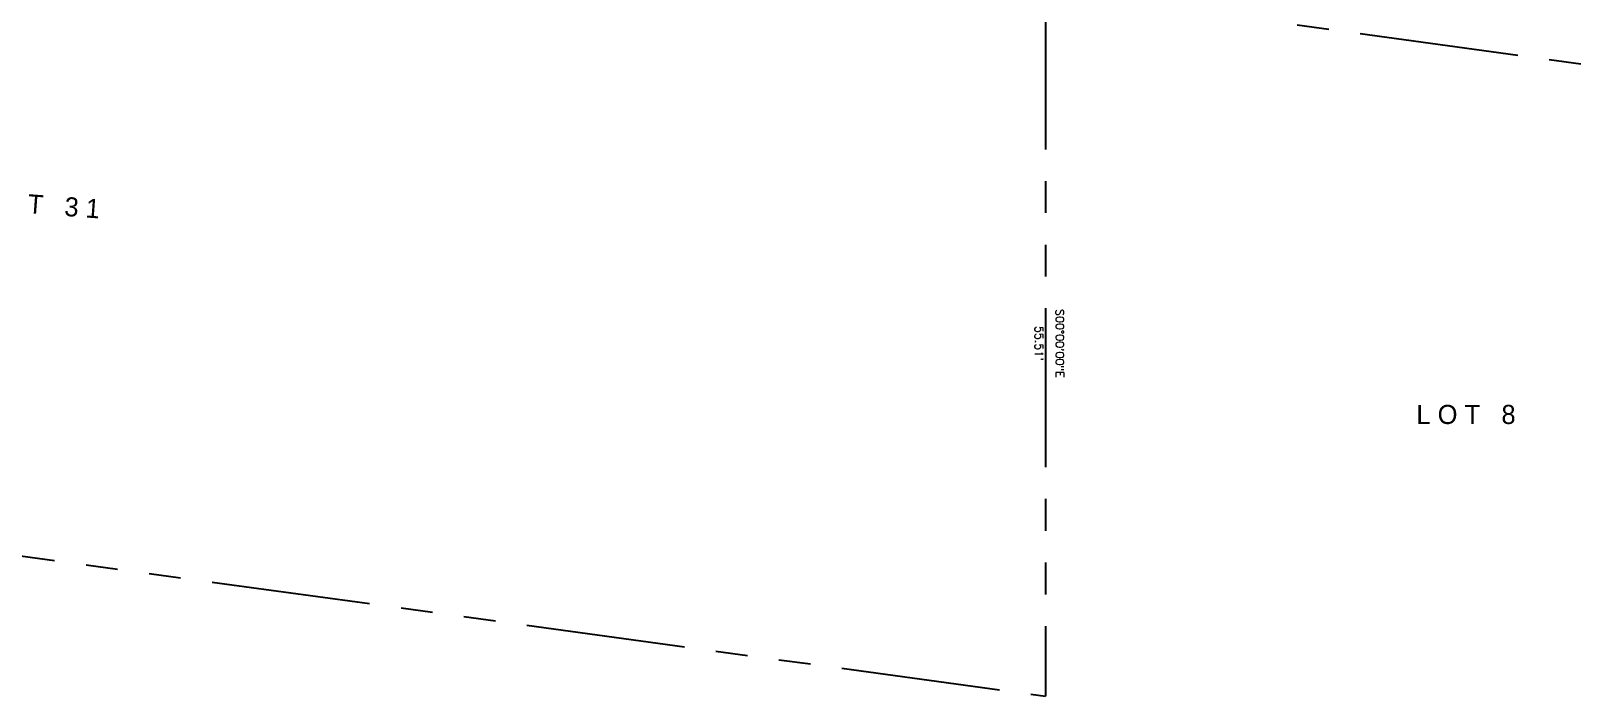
# Model space of a CAD drawing. Extents: x 3812 to 5524, y 4309 to 5867.
# Drawn here: x 4920.2 to 5041.4, y 4843.6 to 4895.9 of the extents above; entities that cross this region are included whole.
import ezdxf
from ezdxf.enums import TextEntityAlignment as Align

# ---------------------------------------------------------------- set-up
doc = ezdxf.new("R2010")
doc.units = 0
doc.header["$LTSCALE"] = 10
doc.header["$MEASUREMENT"] = 0
doc.linetypes.add('PHANTOM', pattern=[2.5, 1.25, -0.25, 0.25, -0.25, 0.25, -0.25])
for name, color, linetype in [('BNDRY-REC', 4, 'PHANTOM'), ('LEGEND', 7, 'CONTINUOUS'), ('PLT_ANNO_TXT', 120, 'CONTINUOUS')]:
    doc.layers.add(name, color=color, linetype=linetype)
doc.styles.add('L80', font='simplex.shx', dxfattribs={"height": 0.8})
doc.styles.add('SHADOW', font='SHADOW2.SHX')

msp = doc.modelspace()

# ---------------------------------------------------------------- linework, layer by layer
at = {"layer": 'BNDRY-REC'}
for p, q in [((5000, 4899.06), (5135.04, 4880.56)), ((5000, 4899.06), (5000, 4843.55)), ((4860.15, 4862.71), (5000, 4843.55))]:
    msp.add_line(p, q, dxfattribs=at)

# ---------------------------------------------------------------- texts
at = {"layer": 'LEGEND', "style": 'SHADOW'}
msp.add_text('L O T   3 1', height=1.5, rotation=355.7839, dxfattribs=at).set_placement((4916.13, 4881.82))
msp.add_text('L O T   8', height=1.5, dxfattribs=at).set_placement((5029.18, 4864.96))
at = {"layer": 'PLT_ANNO_TXT', "style": 'L80'}
for s, p in [('S00%%d00\'00"E', (5000.82, 4871.3)), ("55.51'", (4999.18, 4871.3))]:
    msp.add_text(s, height=0.64, rotation=270, dxfattribs=at).set_placement(p, align=Align.CENTER)

doc.saveas('drawing.dxf')
